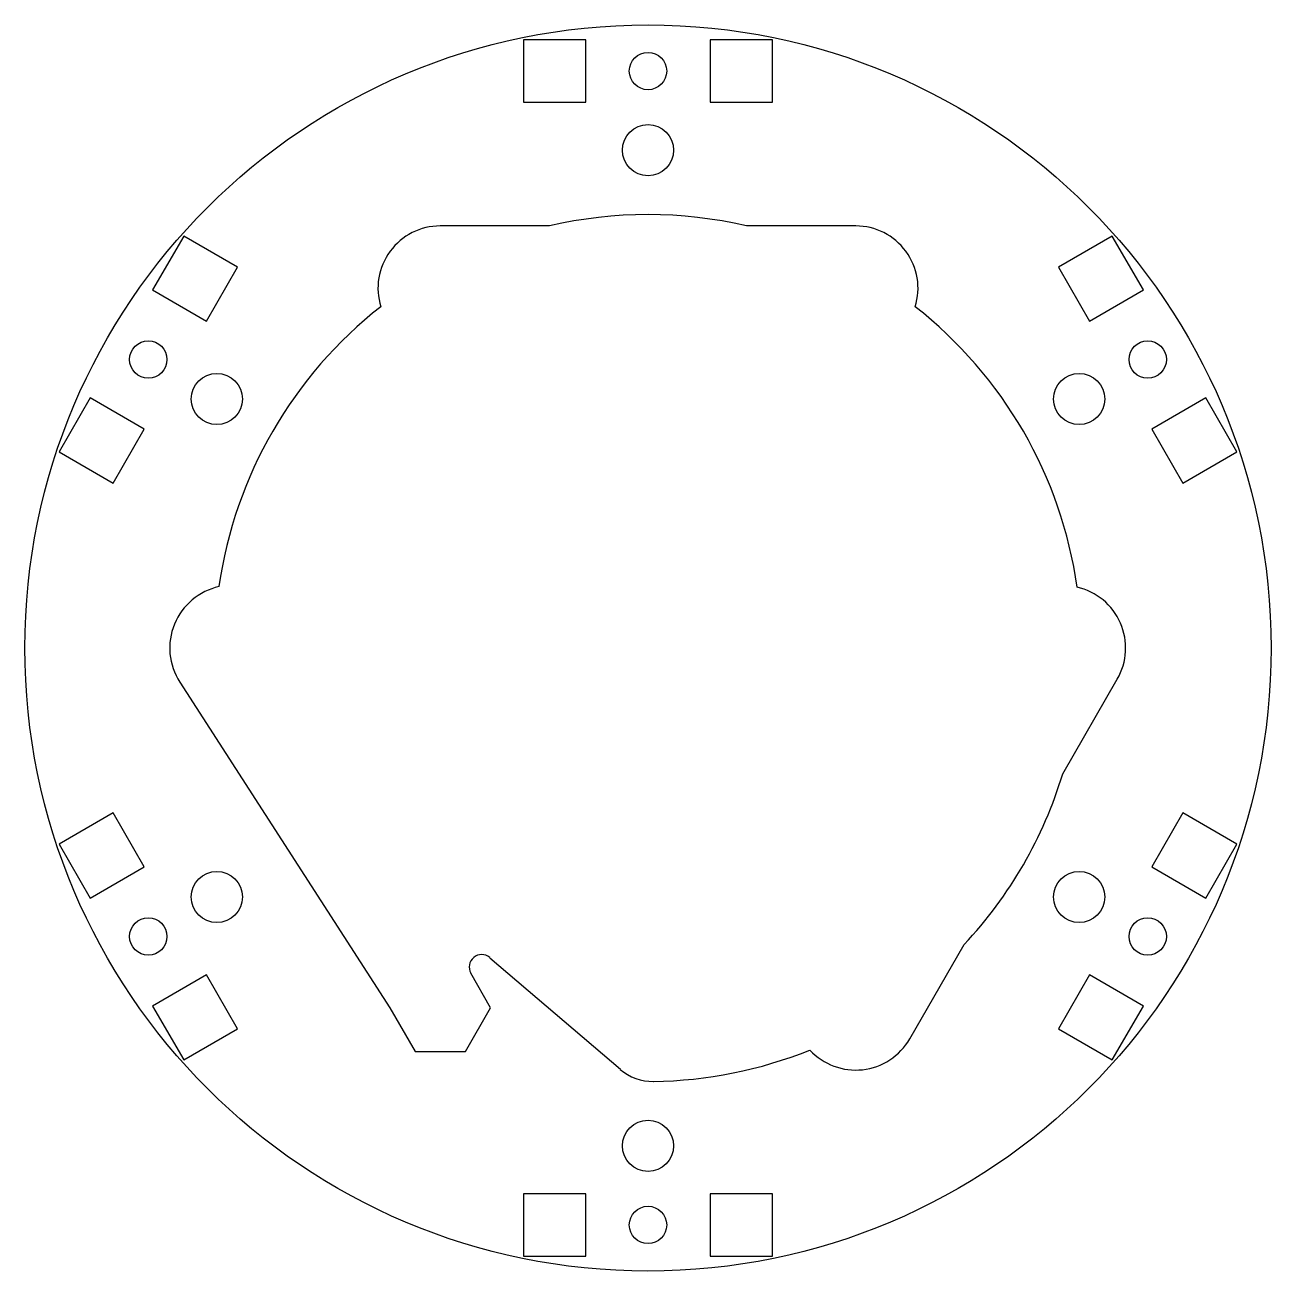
# Model space of a CAD drawing. Header units: millimetres. Extents: x -50 to 50, y -50 to 50.
import ezdxf

# ---------------------------------------------------------------- set-up
doc = ezdxf.new("R2010")
doc.units = ezdxf.units.MM

msp = doc.modelspace()

# ---------------------------------------------------------------- linework, layer by layer
at = {"color": 7, "linetype": 'Continuous', "lineweight": 25}
for p, q in [((-5, 48.8), (-10, 48.8)), ((-10, 48.8), (-10, 43.8)), ((-5, 43.8), (-5, 48.8)), ((5, 48.8), (5, 43.8)), ((10, 48.8), (5, 48.8)), ((10, 43.8), (10, 48.8)), ((-10, 43.8), (-5, 43.8)), ((5, 43.8), (10, 43.8)), ((-37.26, 33.06), (-39.76, 28.73)), ((-32.93, 30.56), (-37.26, 33.06)), ((-7.9, 33.87), (-16.67, 33.87)), ((16.67, 33.87), (7.9, 33.87)), ((37.26, 33.06), (32.93, 30.56)), ((39.76, 28.73), (37.26, 33.06)), ((-35.43, 26.23), (-32.93, 30.56)), ((32.93, 30.56), (35.43, 26.23)), ((-39.76, 28.73), (-35.43, 26.23)), ((35.43, 26.23), (39.76, 28.73)), ((-44.76, 20.07), (-47.26, 15.74)), ((-40.43, 17.57), (-44.76, 20.07)), ((44.76, 20.07), (40.43, 17.57)), ((47.26, 15.74), (44.76, 20.07)), ((-42.93, 13.24), (-40.43, 17.57)), ((40.43, 17.57), (42.93, 13.24)), ((-47.26, 15.74), (-42.93, 13.24)), ((42.93, 13.24), (47.26, 15.74)), ((-37.58, -2.74), (-20.71, -28.87)), ((33.28, -10.09), (37.66, -2.5)), ((-42.93, -13.24), (-47.26, -15.74)), ((-40.43, -17.57), (-42.93, -13.24)), ((42.93, -13.24), (40.43, -17.57)), ((47.26, -15.74), (42.93, -13.24)), ((-47.26, -15.74), (-44.76, -20.07)), ((44.76, -20.07), (47.26, -15.74)), ((-44.76, -20.07), (-40.43, -17.57)), ((40.43, -17.57), (44.76, -20.07)), ((21, -31.37), (25.38, -23.78)), ((-12.7, -24.85), (-2.22, -33.81)), ((-35.43, -26.23), (-39.76, -28.73)), ((-32.93, -30.56), (-35.43, -26.23)), ((-12.63, -28.87), (-14.22, -26.1)), ((35.43, -26.23), (32.93, -30.56)), ((39.76, -28.73), (35.43, -26.23)), ((-39.76, -28.73), (-37.26, -33.06)), ((-20.71, -28.87), (-18.69, -32.37)), ((-14.65, -32.37), (-12.63, -28.87)), ((37.26, -33.06), (39.76, -28.73)), ((-37.26, -33.06), (-32.93, -30.56)), ((32.93, -30.56), (37.26, -33.06)), ((-18.69, -32.37), (-14.65, -32.37)), ((-5, -43.8), (-10, -43.8)), ((-10, -43.8), (-10, -48.8)), ((-5, -48.8), (-5, -43.8)), ((5, -43.8), (5, -48.8)), ((10, -43.8), (5, -43.8)), ((10, -48.8), (10, -43.8)), ((-10, -48.8), (-5, -48.8)), ((5, -48.8), (10, -48.8))]:
    msp.add_line(p, q, dxfattribs=at)
for centre, radius in [((0, 0), 50), ((0, 46.3), 1.5), ((0, 39.95), 2.05), ((-40.1, 23.15), 1.5), ((40.1, 23.15), 1.5), ((-34.6, 19.98), 2.05), ((34.6, 19.98), 2.05), ((-34.6, -19.98), 2.05), ((34.6, -19.98), 2.05), ((-40.1, -23.15), 1.5), ((40.1, -23.15), 1.5), ((0, -39.95), 2.05), ((0, -46.3), 1.5)]:
    msp.add_circle(centre, radius, dxfattribs=at)
for centre, radius, start, end in [((0, 0), 34.78, 76.8634, 103.1366), ((-16.67, 28.87), 5, 90, 197.2843), ((16.67, 28.87), 5, 342.7157, 90), ((0, 0), 34.78, 128.062, 171.8488), ((0, 0), 34.78, 8.062, 51.938), ((-33.33, 0), 5.05, 102.4975, 212.8464), ((33.33, 0), 5, 330, 77.2843), ((0, 0), 34.78, 316.8634, 343.1366), ((-13.35, -25.6), 1, 49.4417, 210), ((16.67, -28.87), 5, 222.7157, 330), ((0, 0), 34.78, 270.7015, 291.938), ((0.38, -30.78), 4, 229.4417, 270.7015)]:
    msp.add_arc(centre, radius, start, end, dxfattribs=at)

doc.saveas('drawing.dxf')
